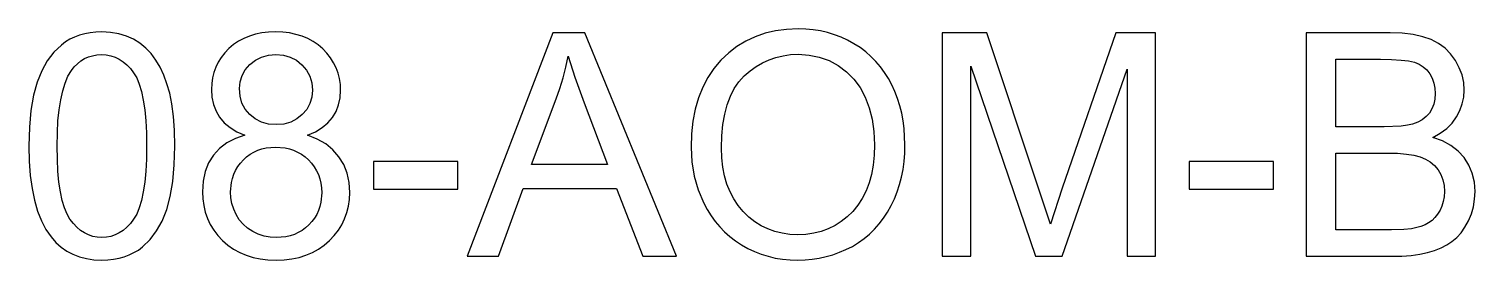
# Model space of a CAD drawing. Header units: millimetres. Extents: x -6.9 to 6.9, y -1.1 to 1.1.
import ezdxf

# ---------------------------------------------------------------- set-up
doc = ezdxf.new("R2010")
doc.units = ezdxf.units.MM
doc.layers.add('LASER_MARK', color=7, linetype='Continuous')

msp = doc.modelspace()

# ---------------------------------------------------------------- linework, layer by layer
at = {"layer": 'LASER_MARK'}
for points in [[(-0.295, 0.801), (-0.362, 0.722), (-0.419, 0.636), (-0.468, 0.544), (-0.508, 0.444), (-0.539, 0.336), (-0.562, 0.222), (-0.575, 0.1), (-0.579, -0.028), (-0.572, -0.166), (-0.549, -0.301), (-0.511, -0.432), (-0.458, -0.559), (-0.425, -0.62), (-0.389, -0.678), (-0.35, -0.732), (-0.307, -0.783), (-0.261, -0.831), (-0.21, -0.876), (-0.157, -0.917), (-0.099, -0.955), (-0.039, -0.989), (0.023, -1.018), (0.087, -1.043), (0.153, -1.064), (0.221, -1.08), (0.291, -1.091), (0.363, -1.098), (0.437, -1.1), (0.506, -1.098), (0.573, -1.092), (0.64, -1.082), (0.705, -1.067), (0.769, -1.049), (0.832, -1.026), (0.893, -1), (0.954, -0.969), (1.012, -0.934), (1.066, -0.895), (1.118, -0.853), (1.166, -0.807), (1.21, -0.756), (1.251, -0.702), (1.289, -0.644), (1.323, -0.582), (1.354, -0.517), (1.38, -0.45), (1.403, -0.381), (1.421, -0.31), (1.436, -0.237), (1.446, -0.161), (1.452, -0.083), (1.454, -0.004), (1.446, 0.152), (1.436, 0.226), (1.423, 0.299), (1.405, 0.369), (1.384, 0.437), (1.359, 0.503), (1.33, 0.567), (1.297, 0.628), (1.261, 0.686), (1.221, 0.74), (1.178, 0.791), (1.131, 0.838), (1.081, 0.882), (1.027, 0.922), (0.969, 0.959), (0.909, 0.992), (0.848, 1.021), (0.784, 1.045), (0.719, 1.065), (0.651, 1.08), (0.582, 1.091), (0.511, 1.098), (0.439, 1.1), (0.329, 1.095), (0.224, 1.081), (0.125, 1.058), (0.03, 1.025), (-0.059, 0.983), (-0.143, 0.932), (-0.221, 0.871)], [(-6.796, 0.592), (-6.83, 0.468), (-6.854, 0.325), (-6.869, 0.164), (-6.873, -0.015), (-6.87, -0.16), (-6.86, -0.294), (-6.844, -0.418), (-6.821, -0.531), (-6.791, -0.634), (-6.755, -0.726), (-6.712, -0.808), (-6.663, -0.88), (-6.617, -0.931), (-6.567, -0.976), (-6.513, -1.014), (-6.455, -1.045), (-6.392, -1.069), (-6.326, -1.086), (-6.255, -1.097), (-6.18, -1.1), (-6.123, -1.098), (-6.068, -1.092), (-6.016, -1.082), (-5.967, -1.069), (-5.92, -1.051), (-5.875, -1.029), (-5.833, -1.004), (-5.794, -0.975), (-5.722, -0.905), (-5.66, -0.823), (-5.607, -0.728), (-5.564, -0.619), (-5.53, -0.495), (-5.506, -0.353), (-5.492, -0.193), (-5.487, -0.015), (-5.49, 0.135), (-5.499, 0.268), (-5.514, 0.386), (-5.535, 0.487), (-5.561, 0.577), (-5.592, 0.659), (-5.627, 0.735), (-5.667, 0.803), (-5.712, 0.865), (-5.762, 0.918), (-5.818, 0.964), (-5.88, 1.002), (-5.947, 1.032), (-6.02, 1.054), (-6.097, 1.067), (-6.18, 1.071), (-6.237, 1.069), (-6.291, 1.063), (-6.343, 1.053), (-6.392, 1.04), (-6.439, 1.022), (-6.484, 1.001), (-6.526, 0.976), (-6.565, 0.946), (-6.637, 0.877), (-6.699, 0.795), (-6.752, 0.7)], [(-5.061, 0.259), (-5.016, 0.207), (-4.961, 0.161), (-4.896, 0.122), (-4.82, 0.089), (-4.911, 0.058), (-4.992, 0.016), (-5.061, -0.037), (-5.119, -0.102), (-5.165, -0.176), (-5.198, -0.258), (-5.218, -0.349), (-5.224, -0.449), (-5.221, -0.517), (-5.212, -0.582), (-5.197, -0.645), (-5.176, -0.704), (-5.149, -0.761), (-5.116, -0.815), (-5.077, -0.866), (-5.032, -0.914), (-4.981, -0.957), (-4.928, -0.995), (-4.87, -1.027), (-4.808, -1.053), (-4.743, -1.074), (-4.674, -1.088), (-4.601, -1.097), (-4.524, -1.1), (-4.447, -1.097), (-4.374, -1.088), (-4.305, -1.074), (-4.24, -1.054), (-4.178, -1.027), (-4.12, -0.996), (-4.067, -0.958), (-4.016, -0.914), (-3.971, -0.867), (-3.932, -0.816), (-3.899, -0.763), (-3.872, -0.707), (-3.851, -0.648), (-3.836, -0.587), (-3.827, -0.523), (-3.824, -0.456), (-3.83, -0.361), (-3.849, -0.273), (-3.881, -0.191), (-3.926, -0.117), (-3.983, -0.051), (-4.051, 0.006), (-4.132, 0.052), (-4.224, 0.089), (-4.15, 0.122), (-4.086, 0.161), (-4.032, 0.207), (-3.988, 0.258), (-3.954, 0.315), (-3.93, 0.377), (-3.915, 0.444), (-3.911, 0.516), (-3.913, 0.572), (-3.921, 0.627), (-3.934, 0.68), (-3.953, 0.73), (-3.977, 0.778), (-4.006, 0.824), (-4.04, 0.868), (-4.08, 0.909), (-4.124, 0.947), (-4.172, 0.98), (-4.223, 1.008), (-4.277, 1.031), (-4.335, 1.048), (-4.396, 1.061), (-4.46, 1.068), (-4.528, 1.071), (-4.596, 1.069), (-4.66, 1.061), (-4.721, 1.049), (-4.778, 1.031), (-4.832, 1.009), (-4.882, 0.982), (-4.929, 0.95), (-4.972, 0.913), (-5.011, 0.872), (-5.045, 0.829), (-5.074, 0.784), (-5.097, 0.736), (-5.115, 0.686), (-5.128, 0.634), (-5.136, 0.58), (-5.139, 0.523), (-5.134, 0.449), (-5.119, 0.38), (-5.095, 0.317)], [(-2.708, -1.064), (-2.41, -1.064), (-2.176, -0.42), (-1.287, -0.42), (-1.039, -1.064), (-0.719, -1.064), (-1.589, 1.062), (-1.892, 1.062)], [(1.808, -1.064), (2.079, -1.064), (2.079, 0.746), (2.694, -1.064), (2.948, -1.064), (3.565, 0.716), (3.565, -1.064), (3.837, -1.064), (3.837, 1.062), (3.458, 1.062), (2.949, -0.417), (2.836, -0.758), (2.734, -0.443), (2.231, 1.062), (1.808, 1.062)], [(5.268, -1.064), (6.079, -1.064), (6.176, -1.062), (6.266, -1.055), (6.348, -1.044), (6.422, -1.028), (6.489, -1.008), (6.55, -0.984), (6.605, -0.956), (6.654, -0.923), (6.699, -0.885), (6.74, -0.839), (6.777, -0.786), (6.81, -0.725), (6.838, -0.66), (6.858, -0.592), (6.869, -0.521), (6.873, -0.447), (6.867, -0.358), (6.847, -0.274), (6.815, -0.197), (6.77, -0.125), (6.712, -0.062), (6.644, -0.009), (6.564, 0.034), (6.473, 0.067), (6.543, 0.107), (6.604, 0.153), (6.655, 0.204), (6.696, 0.262), (6.729, 0.323), (6.752, 0.386), (6.766, 0.451), (6.77, 0.518), (6.765, 0.591), (6.75, 0.662), (6.723, 0.731), (6.687, 0.799), (6.641, 0.862), (6.588, 0.916), (6.526, 0.961), (6.456, 0.998), (6.377, 1.026), (6.285, 1.046), (6.181, 1.058), (6.066, 1.062), (5.268, 1.062)], [(-6.483, -0.712), (-6.511, -0.663), (-6.536, -0.604), (-6.557, -0.533), (-6.574, -0.451), (-6.588, -0.359), (-6.597, -0.255), (-6.603, -0.141), (-6.605, -0.015), (-6.603, 0.111), (-6.597, 0.226), (-6.586, 0.331), (-6.571, 0.426), (-6.552, 0.511), (-6.529, 0.585), (-6.502, 0.649), (-6.47, 0.703), (-6.442, 0.738), (-6.412, 0.769), (-6.38, 0.795), (-6.345, 0.817), (-6.308, 0.833), (-6.268, 0.845), (-6.227, 0.853), (-6.183, 0.855), (-6.138, 0.852), (-6.095, 0.844), (-6.054, 0.831), (-6.015, 0.812), (-5.978, 0.787), (-5.943, 0.758), (-5.909, 0.723), (-5.878, 0.682), (-5.849, 0.634), (-5.824, 0.574), (-5.803, 0.503), (-5.786, 0.422), (-5.772, 0.329), (-5.763, 0.225), (-5.757, 0.111), (-5.755, -0.015), (-5.757, -0.14), (-5.763, -0.255), (-5.772, -0.358), (-5.786, -0.45), (-5.803, -0.532), (-5.824, -0.603), (-5.849, -0.662), (-5.878, -0.711), (-5.909, -0.752), (-5.943, -0.787), (-5.978, -0.817), (-6.015, -0.842), (-6.053, -0.861), (-6.094, -0.874), (-6.136, -0.883), (-6.18, -0.885), (-6.224, -0.883), (-6.266, -0.875), (-6.307, -0.861), (-6.346, -0.842), (-6.383, -0.818), (-6.418, -0.788), (-6.451, -0.753)], [(-4.775, 0.285), (-4.817, 0.336), (-4.848, 0.394), (-4.866, 0.46), (-4.872, 0.532), (-4.866, 0.596), (-4.847, 0.656), (-4.817, 0.71), (-4.773, 0.761), (-4.721, 0.803), (-4.662, 0.832), (-4.597, 0.85), (-4.525, 0.856), (-4.455, 0.85), (-4.39, 0.832), (-4.331, 0.801), (-4.278, 0.758), (-4.235, 0.707), (-4.204, 0.649), (-4.185, 0.586), (-4.179, 0.517), (-4.185, 0.451), (-4.203, 0.39), (-4.233, 0.334), (-4.275, 0.284), (-4.327, 0.243), (-4.385, 0.213), (-4.451, 0.195), (-4.523, 0.189), (-4.597, 0.195), (-4.663, 0.213), (-4.723, 0.243)], [(-2.095, -0.191), (-1.861, 0.433), (-1.826, 0.534), (-1.796, 0.635), (-1.769, 0.737), (-1.747, 0.839), (-1.684, 0.642), (-1.596, 0.398), (-1.374, -0.191)], [(-0.083, -0.638), (-0.131, -0.58), (-0.173, -0.517), (-0.209, -0.449), (-0.238, -0.376), (-0.26, -0.298), (-0.276, -0.215), (-0.286, -0.126), (-0.289, -0.033), (-0.286, 0.083), (-0.276, 0.19), (-0.259, 0.289), (-0.235, 0.379), (-0.205, 0.46), (-0.168, 0.533), (-0.124, 0.597), (-0.074, 0.653), (-0.019, 0.701), (0.039, 0.742), (0.099, 0.778), (0.162, 0.807), (0.228, 0.829), (0.296, 0.845), (0.367, 0.855), (0.44, 0.858), (0.543, 0.851), (0.64, 0.831), (0.732, 0.798), (0.819, 0.751), (0.899, 0.692), (0.968, 0.623), (1.027, 0.542), (1.076, 0.451), (1.114, 0.35), (1.142, 0.241), (1.158, 0.123), (1.164, -0.002), (1.161, -0.102), (1.151, -0.196), (1.135, -0.284), (1.113, -0.366), (1.084, -0.442), (1.048, -0.513), (1.007, -0.577), (0.959, -0.636), (0.906, -0.688), (0.849, -0.734), (0.789, -0.772), (0.725, -0.803), (0.658, -0.828), (0.588, -0.845), (0.513, -0.856), (0.436, -0.859), (0.359, -0.856), (0.286, -0.845), (0.217, -0.828), (0.15, -0.804), (0.087, -0.773), (0.027, -0.735), (-0.029, -0.69)], [(5.549, 0.169), (5.549, 0.811), (5.974, 0.811), (6.08, 0.81), (6.17, 0.804), (6.242, 0.795), (6.298, 0.782), (6.342, 0.764), (6.381, 0.739), (6.415, 0.709), (6.443, 0.671), (6.465, 0.63), (6.481, 0.585), (6.49, 0.536), (6.493, 0.485), (6.49, 0.432), (6.48, 0.383), (6.463, 0.339), (6.439, 0.299), (6.409, 0.265), (6.371, 0.236), (6.328, 0.212), (6.277, 0.194), (6.23, 0.183), (6.17, 0.175), (6.009, 0.169)], [(-4.903, -0.666), (-4.926, -0.614), (-4.943, -0.56), (-4.953, -0.506), (-4.956, -0.45), (-4.949, -0.363), (-4.939, -0.322), (-4.926, -0.283), (-4.909, -0.246), (-4.888, -0.21), (-4.863, -0.177), (-4.835, -0.146), (-4.804, -0.117), (-4.771, -0.092), (-4.735, -0.072), (-4.698, -0.054), (-4.659, -0.041), (-4.618, -0.032), (-4.53, -0.024), (-4.439, -0.032), (-4.397, -0.041), (-4.357, -0.055), (-4.319, -0.072), (-4.282, -0.093), (-4.248, -0.118), (-4.216, -0.147), (-4.186, -0.179), (-4.161, -0.213), (-4.139, -0.249), (-4.122, -0.287), (-4.108, -0.327), (-4.098, -0.369), (-4.092, -0.413), (-4.09, -0.459), (-4.098, -0.548), (-4.108, -0.589), (-4.121, -0.628), (-4.138, -0.666), (-4.159, -0.701), (-4.184, -0.734), (-4.212, -0.765), (-4.244, -0.793), (-4.277, -0.818), (-4.313, -0.838), (-4.35, -0.855), (-4.39, -0.868), (-4.432, -0.878), (-4.521, -0.885), (-4.58, -0.882), (-4.637, -0.871), (-4.693, -0.853), (-4.746, -0.828), (-4.795, -0.796), (-4.837, -0.759), (-4.874, -0.716)], [(5.549, -0.813), (5.549, -0.082), (6.041, -0.082), (6.137, -0.084), (6.22, -0.091), (6.292, -0.102), (6.352, -0.117), (6.403, -0.138), (6.448, -0.166), (6.488, -0.2), (6.521, -0.241), (6.548, -0.287), (6.567, -0.336), (6.578, -0.39), (6.582, -0.447), (6.579, -0.497), (6.571, -0.543), (6.558, -0.586), (6.54, -0.626), (6.517, -0.663), (6.492, -0.695), (6.464, -0.722), (6.432, -0.745), (6.398, -0.764), (6.359, -0.779), (6.27, -0.803), (6.195, -0.81), (6.079, -0.813)], [(-3.599, -0.426), (-2.797, -0.426), (-2.797, -0.163), (-3.599, -0.163)], [(4.156, -0.426), (4.958, -0.426), (4.958, -0.163), (4.156, -0.163)]]:
    msp.add_lwpolyline(points, close=True, dxfattribs=at)

doc.saveas('drawing.dxf')
